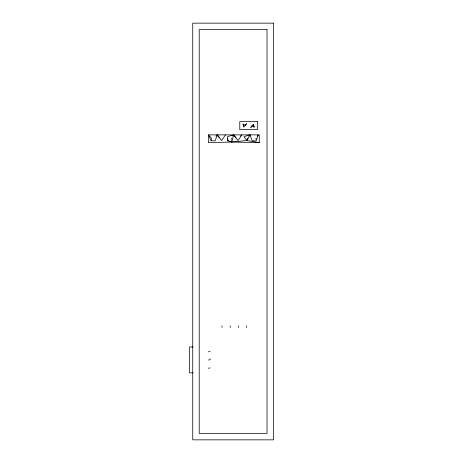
<?xml version="1.0" encoding="UTF-8"?>
<svg xmlns="http://www.w3.org/2000/svg" width="463" height="463" viewBox="0 0 463 463"><rect width="100%" height="100%" fill="white"/><g stroke="black" fill="none" stroke-linecap="round" stroke-linejoin="round"><path stroke-width="0.69" d="M211.215 140.347L211.406 138.107L208.437 134.878L259.28 134.878L259.28 142.627L231.691 142.043L208.437 142.627L208.437 134.878L211.116 140.821L215.139 140.85L217.286 134.878L221.609 140.555L225.493 134.878M210.277 358.837L210.063 359.757L208.425 359.988M257.793 136.186L258.117 134.878L256.195 140.908L252.167 140.793L250.107 134.878L244.018 136.597L246.779 140.555L259.28 142.627M251.403 126.428L250.79 127.562L253.302 124.258L254.181 127.14L251.71 125.861M248.712 136.07L250.107 134.878L246.779 140.555L247.78 138.107L247.78 139.398L246.779 140.555L231.691 142.043L227.553 140.793L227.605 136.597L233.699 134.878L238.023 140.555L241.9 134.878L240.505 136.07M227.819 140.532L227.553 140.793L228.826 140.33M215.891 136.07L217.286 134.878L219.225 137.569M232.299 136.064L233.699 134.878L236.02 138.107M208.425 351.782L210.063 351.556M208.425 368.189L210.063 367.963M193.094 346.995L189.506 346.995L189.506 372.837L193.094 372.837M243.075 124.107L245.54 125.392L246.461 123.69L243.949 126.995L243.075 124.107L243.712 126.393M247.074 138.732L247.78 139.398M234.567 136.573L233.699 134.878L231.691 142.043L231.529 140.723M217.286 134.878L218.16 136.573M253.302 124.258L254.181 127.14M246.461 325.825L246.692 327.463M238.254 325.825L238.486 327.463M230.053 325.825L230.279 327.463M221.846 325.825L222.078 327.463M255.987 138.107L255.987 139.398M231.373 138.107L231.373 139.398M227.819 138.107L227.819 139.398M273.494 23.15L192.735 23.15L192.735 439.85L273.494 439.85L273.494 23.15M267.035 29.609L199.2 29.609L199.2 433.391L267.035 433.391L267.035 29.609M257.474 121.59L239.776 121.59L239.776 129.663L257.474 129.663L257.474 121.59"/></g></svg>
